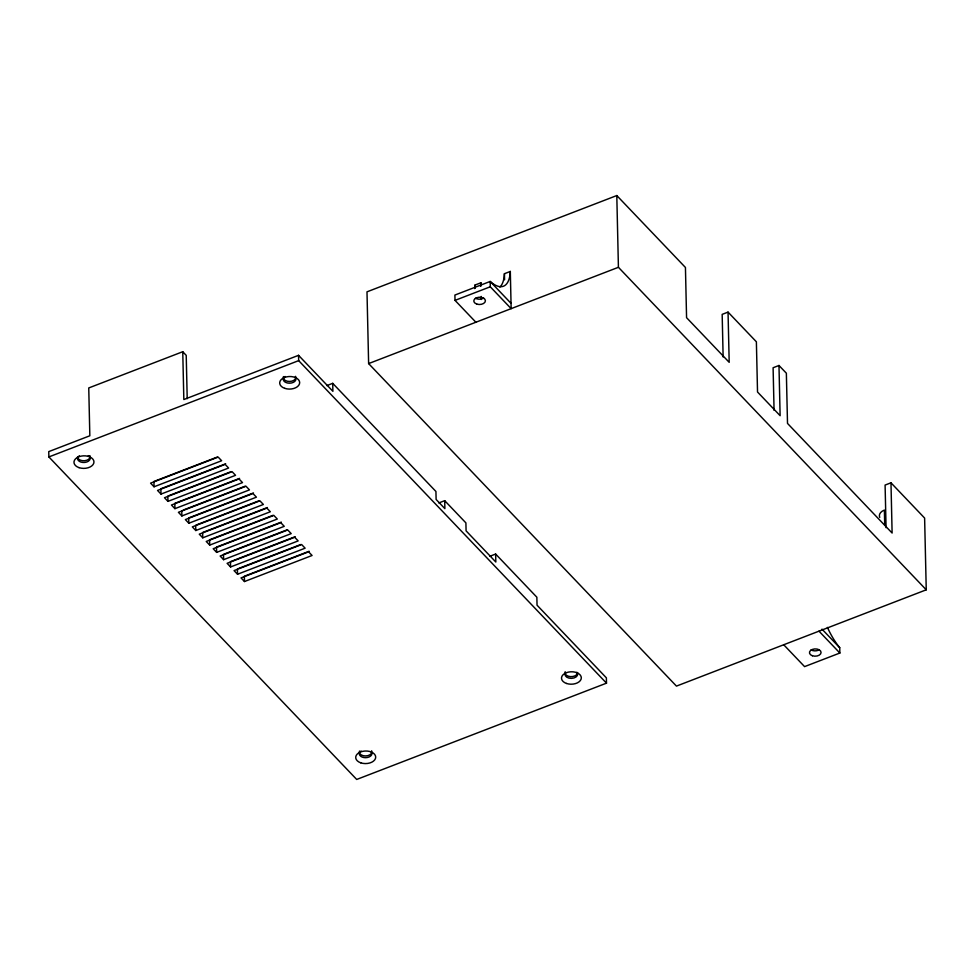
<?xml version="1.0" encoding="UTF-8"?>
<svg xmlns="http://www.w3.org/2000/svg" width="975" height="975" viewBox="0 0 975 975"><rect width="100%" height="100%" fill="white"/><g stroke="black" fill="none" stroke-linecap="round" stroke-linejoin="round"><path stroke-width="1.46" d="M187.212 398.702L186.225 355.363L182.752 351.719L88.749 387.952L89.834 435.776L48.75 451.62L48.872 456.934L356.704 779.452L606.499 683.158L606.377 677.844L537.042 605.195L536.859 597.224L495.641 554.044L489.767 556.311M723.133 356.984L722.17 314.377L728.045 312.11L729.19 362.322L686.571 317.679L685.437 267.467L616.797 195.548L366.99 291.842L368.623 363.59L676.455 686.108L926.25 589.814L924.617 518.066L890.979 482.808L885.093 485.075L886.068 527.682M474.703 288.588A46.105 17.83 68.9 0 0 475.044 285.041L480.919 282.774L480.992 285.809M499.883 287.04A46.105 17.83 68.9 0 0 504.428 273.707L510.315 271.44L511.156 308.648L490.279 286.784L490.169 281.458A46.105 17.83 68.9 0 0 510.315 271.44M326.832 385.6L332.707 383.333L332.889 391.304L298.545 355.327L183.836 399.543L182.752 351.719M48.872 456.934L298.667 360.64L606.499 683.158M511.034 303.335L490.169 281.458L454.898 295.059L455.02 300.373L490.279 286.784M368.623 363.59L618.418 267.296L926.25 589.814M217.303 457.043L153.928 481.467L154.05 486.793L221.642 460.736L218.168 457.092L150.577 483.137L154.05 486.793M225.664 463.795L160.887 488.755L161.009 494.081L228.601 468.024L225.127 464.38L157.536 490.437L161.009 494.081M169.248 495.507L231.209 471.62M167.968 501.369L235.56 475.312L232.074 471.668L164.483 497.725L167.968 501.369L167.846 496.056M239.582 478.372L174.805 503.344L174.927 508.658L242.519 482.601L239.033 478.957L171.442 505.013L174.927 508.658M183.166 510.083L245.127 486.196M181.874 515.946L249.466 489.889L245.993 486.245L178.401 512.302L181.874 515.946L181.752 510.632M253.488 492.948L188.711 517.92L188.833 523.234L256.425 497.177L252.952 493.533L185.36 519.59L188.833 523.234M197.084 524.66L259.045 500.772M195.792 530.522L263.384 504.465L259.911 500.821L192.319 526.878L195.792 530.522L195.67 525.208M267.406 507.524L202.629 532.496L202.751 537.81L270.343 511.753L266.858 508.109L199.266 534.166L202.751 537.81M272.951 515.348L209.588 539.784L209.71 545.098L277.302 519.041L273.817 515.397L206.225 541.454L209.71 545.098M281.312 522.1L216.535 547.072L216.657 552.386L284.249 526.329L280.776 522.685L213.184 548.742L216.657 552.386M286.869 529.937L223.494 554.361L223.616 559.674L291.208 533.617L287.735 529.973L220.143 556.03L223.616 559.674M295.23 536.677L230.453 561.649L230.575 566.962L298.167 540.906L294.694 537.262L227.102 563.318L230.575 566.962M238.814 568.388L300.775 544.513M237.534 574.251L305.126 548.194L301.641 544.55L234.049 570.607L237.534 574.251L237.413 568.937M890.979 482.808L892.113 533.033L787.507 423.418L786.362 373.206L778.976 365.479L773.102 367.746L774.065 410.353M309.148 551.253L244.372 576.225L244.493 581.539L312.085 555.482L308.6 551.838L241.008 577.895L244.493 581.539M438.823 502.942L444.71 500.675L465.904 522.893L466.087 530.863L495.824 562.014L495.641 554.044M827.422 627.388A46.105 17.83 68.9 0 0 839.731 647.717L839.853 653.031L804.582 666.62L783.717 644.755M728.045 312.11L756.381 341.798L757.526 392.011L780.122 415.691L778.976 365.479M821.998 629.131L839.731 647.717M818.988 631.166L839.853 653.031M455.02 300.373L475.885 322.237M332.707 383.333L435.935 491.485L436.117 499.456L444.88 508.645L444.71 500.675M884.727 525.269L884.386 510.083A10.25 6.435 -1.3 0 0 879.73 517.42M616.797 195.548L618.418 267.296M504.428 273.707L504.575 279.776M481.236 296.437L481.297 299.471M475.044 285.041L475.117 288.076M298.545 355.327L298.667 360.64M295.023 377.118A6.313 3.973 -1.3 0 1 293.268 382.395A6.313 3.973 -1.3 0 1 284.798 381.871A6.313 3.973 -1.3 0 1 285.078 376.496M295.632 376.338A6.313 3.973 -1.3 0 1 289.624 381.457A6.313 3.973 -1.3 0 1 283.433 376.582M88.298 455.617A6.313 3.973 -1.3 0 1 88.384 461.224A6.313 3.973 -1.3 0 1 79.45 461.407A6.313 3.973 -1.3 0 1 79.365 455.8M89.919 455.642A6.313 3.973 -1.3 0 1 84.727 460.7A6.313 3.973 -1.3 0 1 77.513 456.922M371.048 751.603A6.313 3.973 -1.3 0 1 369.293 756.88A6.313 3.973 -1.3 0 1 360.823 756.356A6.313 3.973 -1.3 0 1 361.103 750.994M371.658 750.823A6.313 3.973 -1.3 0 1 365.649 755.942A6.313 3.973 -1.3 0 1 359.458 751.079M576.773 672.311A6.313 3.973 -1.3 0 1 571.399 678.368A6.313 3.973 -1.3 0 1 565.829 672.531M577.614 672.543A6.313 3.973 -1.3 0 1 570.533 676.626A6.313 3.973 -1.3 0 1 565.171 671.775M480.919 282.774A46.105 17.83 68.9 0 1 480.577 286.333M819.293 649.716A5.801 3.644 -1.3 0 1 811.09 649.886M483.637 298.045A5.801 3.644 -1.3 0 1 475.422 298.204M566.56 683.475A9.908 6.216 -1.3 0 0 581.319 677.783A9.908 6.216 -1.3 0 0 566.378 672.701A9.908 6.216 -1.3 0 0 566.56 683.475M360.787 762.84A10.006 6.289 -1.3 0 0 375.704 757.088A10.006 6.289 -1.3 0 0 360.604 751.957A10.006 6.289 -1.3 0 0 360.787 762.84M79.048 467.647A10.006 6.289 -1.3 0 0 93.966 461.894A10.006 6.289 -1.3 0 0 78.865 456.763A10.006 6.289 -1.3 0 0 79.048 467.647M284.761 388.342A10.006 6.289 -1.3 0 0 299.678 382.602A10.006 6.289 -1.3 0 0 284.578 377.459A10.006 6.289 -1.3 0 0 284.761 388.342M812.419 655.761A5.801 3.644 -1.3 0 0 821.072 652.421A5.801 3.644 -1.3 0 0 812.309 649.447A5.801 3.644 -1.3 0 0 812.419 655.761M476.751 304.078A5.801 3.644 -1.3 0 0 485.404 300.739A5.801 3.644 -1.3 0 0 476.653 297.765A5.801 3.644 -1.3 0 0 476.751 304.078"/></g></svg>
